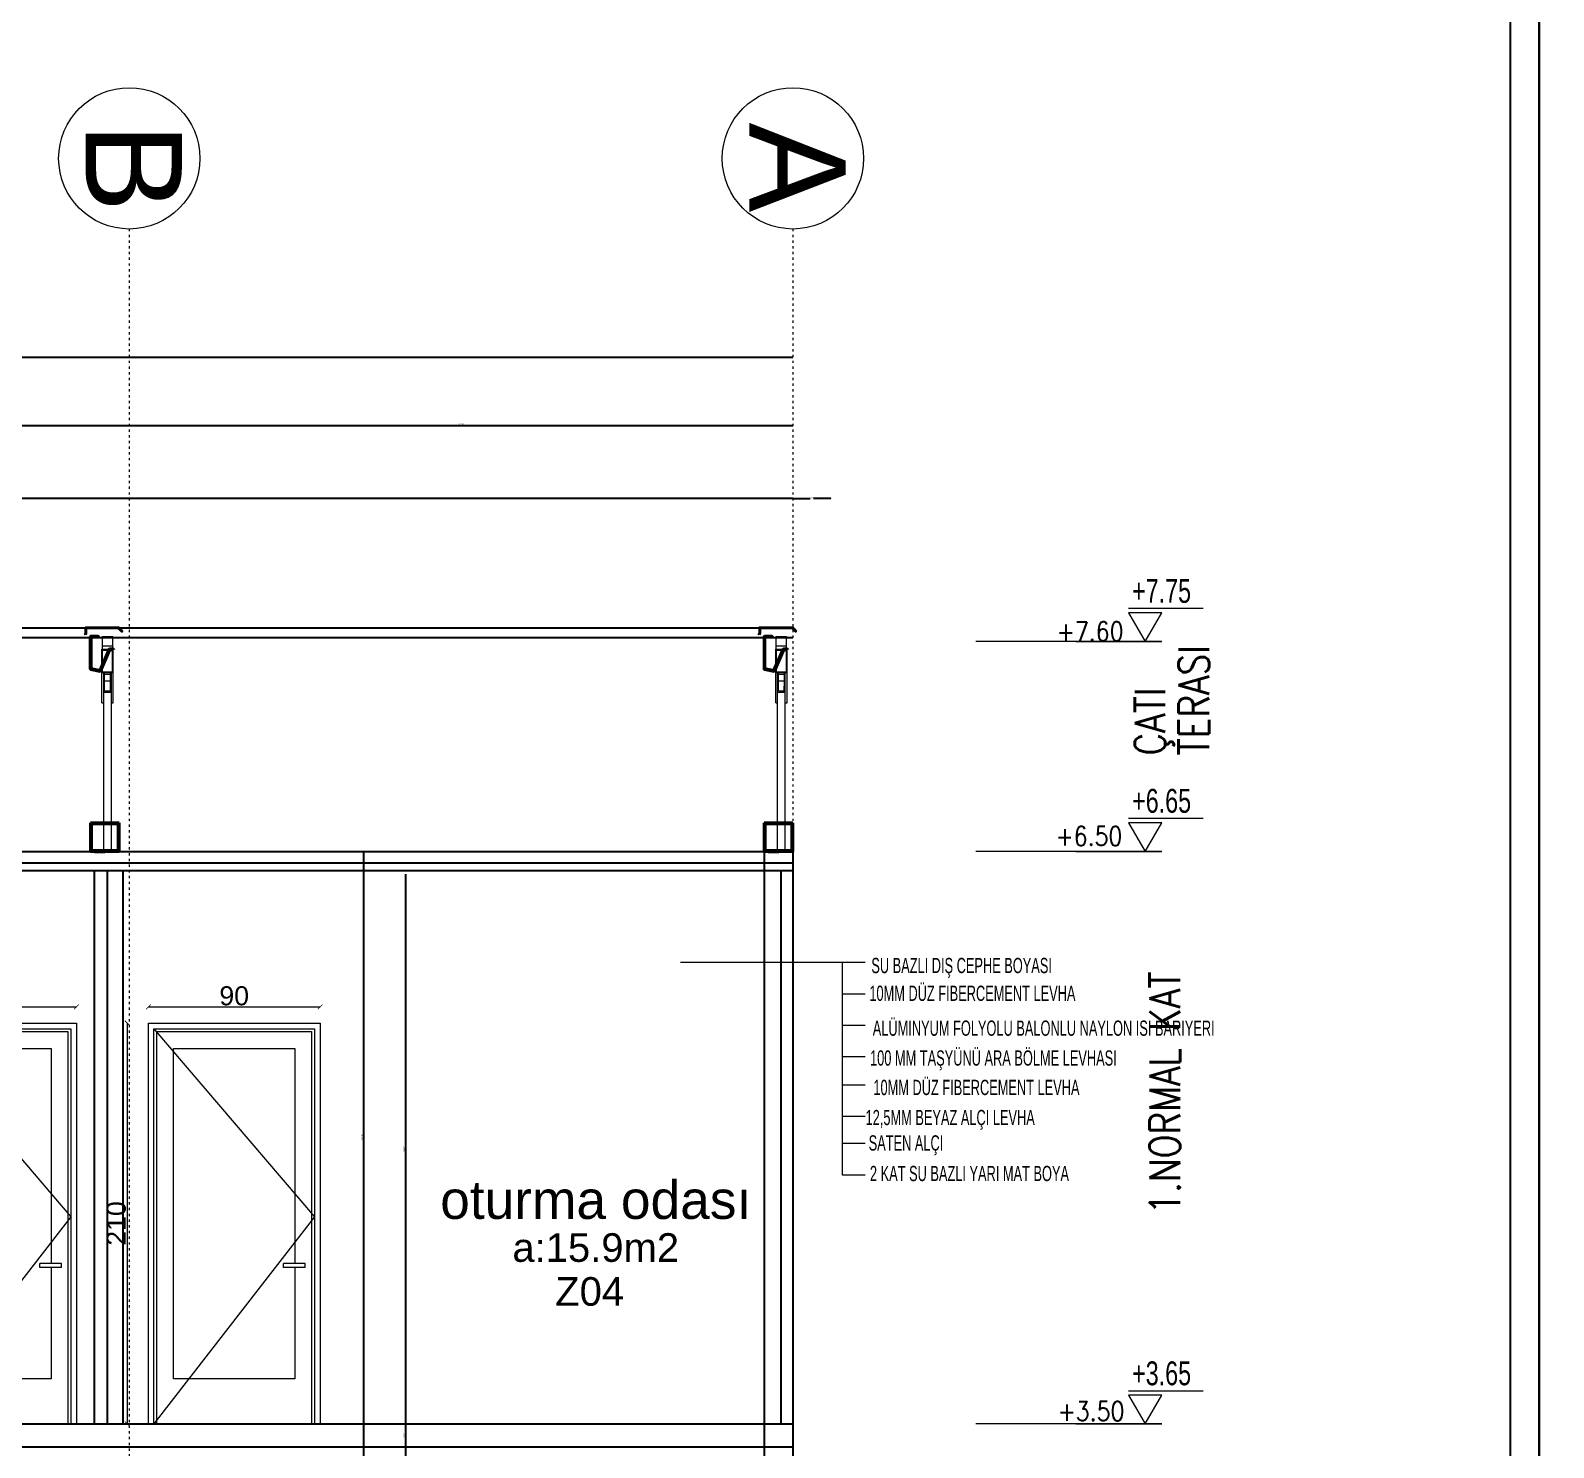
# Model space of a CAD drawing. Header units: centimetres. Extents: x -373760 to 14750, y -122502 to 29584.
# Drawn here: x -223760 to -215778, y -78890 to -71465 of the extents above; entities that cross this region are included whole.
import ezdxf
from ezdxf.enums import TextEntityAlignment as Align

# ---------------------------------------------------------------- set-up
doc = ezdxf.new("R2010")
doc.units = ezdxf.units.CM
doc.linetypes.add('ACAD_ISO03W100', pattern=[30, 12, -18])
for name, color, linetype, lineweight in [('AKSLAR-P', 211, 'Continuous', 9), ('BB_Yazı_malzeme_DOSEME-Mermer', 30, 'Continuous', 15), ('DETAIL2', 1, 'Continuous', 20), ('duvar', 10, 'Continuous', 25), ('KOT', 3, 'Continuous', 13), ('MS_TAŞIYICI', 1, 'Continuous', 40), ('MS_YAZI K.P. POZ', 120, 'Continuous', 5), ('NESTAVILLA SACLARI', 22, 'Continuous', 15), ('yazı', 7, 'Continuous', 30), ('Ölçü iç KGK', 124, 'Continuous', 20)]:
    doc.layers.add(name, color=color, linetype=linetype, lineweight=lineweight)
for name, color, linetype in [('alan', 7, 'Continuous'), ('ARK_WALL', 1, 'Continuous'), ('CER', 4, 'Continuous'), ('K', 1, 'Continuous'), ('mahal', 7, 'Continuous'), ('Oda', 7, 'Continuous'), ('TASYUNU-P', 40, 'Continuous')]:
    doc.layers.add(name, color=color, linetype=linetype)
doc.layers.add('Öçü', color=7, linetype='Continuous', lineweight=18, true_color=0xd1cbad)
doc.styles.add('ARC-01', font='arial.ttf')
doc.styles.add('ARıAL', font='arial.ttf')
doc.styles.add('POZ', font='romanstw.shx', dxfattribs={"width": 0.8})
doc.styles.get("Standard").update_dxf_attribs({"font": 'arial.ttf'})
doc.styles.add('stastyle', font='')
doc.styles.get('stastyle').set_extended_font_data('RomanSTA')
doc.linetypes.add('BATTING', pattern='A,0.00254,-2.54,[134,ltypeshp.shx,S=2.54,R=0,X=-2.54,Y=0],-5.08,[134,ltypeshp.shx,S=2.54,R=180,X=2.54,Y=0],-2.54', length=10.16254)
doc.dimstyles.new('Aydın İç Ölçü', dxfattribs={"dimtxt": 7, "dimasz": 3, "dimexe": 0.18, "dimexo": 0.0625, "dimgap": 1, "dimtad": 0, "dimdec": 0, "dimzin": 0, "dimdsep": 46, "dimtxsty": 'Standard', "dimblk": 'DOT', "dimcen": 1, "dimse1": 1, "dimse2": 1, "dimclrd": 256, "dimclrt": 6, "dimadec": 0, "dimazin": 0, "dimtfac": 1, "dimtdec": 0, "dimtix": 1, "dimtofl": 0, "dimtmove": 0, "dimatfit": 3, "dimldrblk": 'DOT', "dimfxl": 1, "dimtolj": 1, "dimtzin": 0, "dimarcsym": 0})
doc.dimstyles.new('aydın ölçü', dxfattribs={"dimtxt": 10, "dimasz": 2.5, "dimexe": 5, "dimexo": 5, "dimtad": 1, "dimdec": 0, "dimtxsty": 'Standard', "dimblk": 'ARCHTICK', "dimcen": 2.5, "dimse1": 1, "dimse2": 1, "dimadec": 0, "dimazin": 0, "dimtfac": 1, "dimtdec": 0, "dimtix": 1, "dimtmove": 0, "dimatfit": 3, "dimfxl": 5, "dimfxlon": 1, "dimarcsym": 0})

# ---------------------------------------------------------------- blocks, each defined once
blk = doc.blocks.new('_ArchTick')
at = {"color": 0, "linetype": 'ByBlock', "const_width": 0.15}
blk.add_lwpolyline([(-0.5, -0.5), (0.5, 0.5)], dxfattribs=at)
blk = doc.blocks.new('*D597')
at = {"layer": 'Defpoints', "color": 0, "transparency": 16777216}
for p in [(-221794.3, -75886.1), (-221794.3, -78766.1), (-221794.3, -78766.1)]:
    blk.add_point(p, dxfattribs=at)
at = {"layer": 'Öçü', "color": 0, "lineweight": -2, "transparency": 16777216}
blk.add_line((-221794.3, -75886.1), (-221794.3, -78766.1), dxfattribs=at)
at = {"layer": 'Öçü', "color": 0, "lineweight": -2, "transparency": 16777216, "xscale": 2.5, "yscale": 2.5, "zscale": 2.5}
for p, rotation in [((-221794.3, -75886.1), 90), ((-221794.3, -78766.1), 270)]:
    blk.add_blockref('_ArchTick', p, dxfattribs=dict(at, rotation=rotation))
at = {"layer": 'Öçü', "color": 0, "transparency": 16777216, "insert": (-221800.1, -77326.1), "char_height": 10, "attachment_point": 5, "rotation": 90}
blk.add_mtext('2880', dxfattribs=at)
blk = doc.blocks.new('*D598')
at = {"layer": 'Defpoints', "color": 0, "transparency": 16777216}
for p in [(-221794.3, -78766.1), (-221794.3, -78886.1), (-221794.3, -78886.1)]:
    blk.add_point(p, dxfattribs=at)
at = {"layer": 'Öçü', "color": 0, "lineweight": -2, "transparency": 16777216}
blk.add_line((-221794.3, -78766.1), (-221794.3, -78886.1), dxfattribs=at)
at = {"layer": 'Öçü', "color": 0, "lineweight": -2, "transparency": 16777216, "xscale": 2.5, "yscale": 2.5, "zscale": 2.5}
for p, rotation in [((-221794.3, -78766.1), 90), ((-221794.3, -78886.1), 270)]:
    blk.add_blockref('_ArchTick', p, dxfattribs=dict(at, rotation=rotation))
at = {"layer": 'Öçü', "color": 0, "transparency": 16777216, "insert": (-221800.1, -78826.1), "char_height": 10, "attachment_point": 5, "rotation": 90}
blk.add_mtext('120', dxfattribs=at)
blk = doc.blocks.new('*D599')
at = {"layer": 'Defpoints', "color": 0, "transparency": 16777216}
for p in [(-221794.3, -78886.1), (-221794.3, -82266.1), (-221794.3, -82266.1)]:
    blk.add_point(p, dxfattribs=at)
at = {"layer": 'Öçü', "color": 0, "lineweight": -2, "transparency": 16777216}
blk.add_line((-221794.3, -78886.1), (-221794.3, -82266.1), dxfattribs=at)
at = {"layer": 'Öçü', "color": 0, "lineweight": -2, "transparency": 16777216, "xscale": 2.5, "yscale": 2.5, "zscale": 2.5}
for p, rotation in [((-221794.3, -78886.1), 90), ((-221794.3, -82266.1), 270)]:
    blk.add_blockref('_ArchTick', p, dxfattribs=dict(at, rotation=rotation))
at = {"layer": 'Öçü', "color": 0, "transparency": 16777216, "insert": (-221800.1, -80576.1), "char_height": 10, "attachment_point": 5, "rotation": 90}
blk.add_mtext('3380', dxfattribs=at)
blk = doc.blocks.new('*D601')
at = {"layer": 'Defpoints', "color": 0, "transparency": 16777216}
for p in [(-222053.7, -75766.1), (-222015.7, -78766.1), (-222015.7, -78766.1)]:
    blk.add_point(p, dxfattribs=at)
at = {"layer": 'Öçü', "color": 0, "lineweight": -2, "transparency": 16777216}
blk.add_line((-222015.7, -75766.1), (-222015.7, -78766.1), dxfattribs=at)
at = {"layer": 'Öçü', "color": 0, "lineweight": -2, "transparency": 16777216, "xscale": 2.5, "yscale": 2.5, "zscale": 2.5}
for p, rotation in [((-222015.7, -75766.1), 90), ((-222015.7, -78766.1), 270)]:
    blk.add_blockref('_ArchTick', p, dxfattribs=dict(at, rotation=rotation))
at = {"layer": 'Öçü', "color": 0, "transparency": 16777216, "insert": (-222021.5, -77266.1), "char_height": 10, "attachment_point": 5, "rotation": 90}
blk.add_mtext('3000', dxfattribs=at)
blk = doc.blocks.new('*D602')
at = {"layer": 'Defpoints', "color": 0, "transparency": 16777216}
for p in [(-222015.7, -78766.1), (-222015.7, -82266.1), (-222015.7, -82266.1)]:
    blk.add_point(p, dxfattribs=at)
at = {"layer": 'Öçü', "color": 0, "lineweight": -2, "transparency": 16777216}
blk.add_line((-222015.7, -78766.1), (-222015.7, -82266.1), dxfattribs=at)
at = {"layer": 'Öçü', "color": 0, "lineweight": -2, "transparency": 16777216, "xscale": 2.5, "yscale": 2.5, "zscale": 2.5}
for p, rotation in [((-222015.7, -78766.1), 90), ((-222015.7, -82266.1), 270)]:
    blk.add_blockref('_ArchTick', p, dxfattribs=dict(at, rotation=rotation))
at = {"layer": 'Öçü', "color": 0, "transparency": 16777216, "insert": (-222021.5, -80516.1), "char_height": 10, "attachment_point": 5, "rotation": 90}
blk.add_mtext('3500', dxfattribs=at)
blk = doc.blocks.new('*D37')
at = {"layer": 'Defpoints', "color": 0, "transparency": 16777216}
for p in [(3421.95, 311.45), (3331.95, 302.94), (3421.95, 302.94)]:
    blk.add_point(p, dxfattribs=at)
at = {"layer": 'Öçü', "color": 0, "lineweight": -2, "transparency": 16777216}
blk.add_line((3331.95, 311.45), (3421.95, 311.45), dxfattribs=at)
at = {"layer": 'Öçü', "color": 0, "lineweight": -2, "transparency": 16777216, "xscale": 2.5, "yscale": 2.5, "zscale": 2.5, "rotation": 180}
blk.add_blockref('_ArchTick', (3331.95, 311.45), dxfattribs=at)
at = {"layer": 'Öçü', "color": 0, "lineweight": -2, "transparency": 16777216, "xscale": 2.5, "yscale": 2.5, "zscale": 2.5}
blk.add_blockref('_ArchTick', (3421.95, 311.45), dxfattribs=at)
at = {"layer": 'Öçü', "color": 0, "transparency": 16777216, "insert": (3376.95, 317.18), "char_height": 10, "attachment_point": 5}
blk.add_mtext('90', dxfattribs=at)
blk = doc.blocks.new('*D38')
at = {"layer": 'Defpoints', "color": 0, "transparency": 16777216}
for p in [(3331.95, 302.94), (3320.9, 92.94), (3331.95, 92.94)]:
    blk.add_point(p, dxfattribs=at)
at = {"layer": 'Öçü', "color": 0, "lineweight": -2, "transparency": 16777216}
blk.add_line((3320.9, 302.94), (3320.9, 92.94), dxfattribs=at)
at = {"layer": 'Öçü', "color": 0, "lineweight": -2, "transparency": 16777216, "xscale": 2.5, "yscale": 2.5, "zscale": 2.5}
for p, rotation in [((3320.9, 302.94), 90), ((3320.9, 92.94), 270)]:
    blk.add_blockref('_ArchTick', p, dxfattribs=dict(at, rotation=rotation))
at = {"layer": 'Öçü', "color": 0, "transparency": 16777216, "insert": (3315.17, 197.94), "char_height": 10, "attachment_point": 5, "rotation": 90}
blk.add_mtext('210', dxfattribs=at)
blk = doc.blocks.new('KOT3')
at = {"layer": 'KOT'}
for p, q in [((-8.66, 17.35), (30.44, 17.35)), ((-36.41, 0), (8.66, 0))]:
    blk.add_line(p, q, dxfattribs=at)
blk.add_lwpolyline([(8.66, 15), (-8.66, 15), (0, 0)], close=True, dxfattribs=at)
at = {"layer": 'KOT', "color": 7, "style": 'ARıAL', "width": 0.7}
blk.add_attdef('KOT', text='', height=12.5, dxfattribs=at).set_placement((-0.33, 16.47), align=Align.BOTTOM_LEFT)
blk = doc.blocks.new('*D615')
at = {"layer": 'Defpoints', "color": 0, "ltscale": 0.45, "transparency": 16777216}
for p in [(-219764.3, -73620.2), (-229842.5, -73916.6), (-229842.5, -74389.1)]:
    blk.add_point(p, dxfattribs=at)
at = {"layer": 'Ölçü iç KGK', "color": 0, "lineweight": -2, "ltscale": 0.45, "transparency": 16777216}
blk.add_line((-219764.3, -73916.6), (-229842.5, -73916.6), dxfattribs=at)
at = {"layer": 'Ölçü iç KGK', "color": 0, "lineweight": -2, "ltscale": 0.45, "transparency": 16777216, "xscale": 2.5, "yscale": 2.5, "zscale": 2.5, "rotation": 180}
blk.add_blockref('_ArchTick', (-229842.5, -73916.6), dxfattribs=at)
at = {"layer": 'Ölçü iç KGK', "color": 0, "lineweight": -2, "ltscale": 0.45, "transparency": 16777216, "xscale": 2.5, "yscale": 2.5, "zscale": 2.5}
blk.add_blockref('_ArchTick', (-219764.3, -73916.6), dxfattribs=at)
at = {"layer": 'Ölçü iç KGK', "color": 0, "lineweight": -2, "ltscale": 0.45, "transparency": 16777216, "insert": (-224803.4, -73910.9), "char_height": 10, "attachment_point": 5}
blk.add_mtext('10078', dxfattribs=at)
blk = doc.blocks.new('*D617')
at = {"layer": 'Defpoints', "color": 0, "ltscale": 0.45, "transparency": 16777216}
for p in [(-223242.5, -73494.7), (-219764.3, -73494.7), (-223242.5, -73536.4)]:
    blk.add_point(p, dxfattribs=at)
at = {"layer": 'Ölçü iç KGK', "color": 0, "lineweight": -2, "ltscale": 0.45, "transparency": 16777216}
blk.add_line((-219764.3, -73536.4), (-223242.5, -73536.4), dxfattribs=at)
at = {"layer": 'Ölçü iç KGK', "color": 0, "lineweight": -2, "ltscale": 0.45, "transparency": 16777216, "xscale": 2.5, "yscale": 2.5, "zscale": 2.5, "rotation": 180}
blk.add_blockref('_ArchTick', (-223242.5, -73536.4), dxfattribs=at)
at = {"layer": 'Ölçü iç KGK', "color": 0, "lineweight": -2, "ltscale": 0.45, "transparency": 16777216, "xscale": 2.5, "yscale": 2.5, "zscale": 2.5}
blk.add_blockref('_ArchTick', (-219764.3, -73536.4), dxfattribs=at)
at = {"layer": 'Ölçü iç KGK', "color": 0, "lineweight": -2, "ltscale": 0.45, "transparency": 16777216, "insert": (-221503.4, -73530.6), "char_height": 10, "attachment_point": 5}
blk.add_mtext('3478', dxfattribs=at)
blk = doc.blocks.new('*D618')
at = {"layer": 'Defpoints', "color": 0, "ltscale": 0.45, "transparency": 16777216}
for p in [(-223242.5, -73494.7), (-225916, -73536.4), (-225916, -73536.4)]:
    blk.add_point(p, dxfattribs=at)
at = {"layer": 'Ölçü iç KGK', "color": 0, "lineweight": -2, "ltscale": 0.45, "transparency": 16777216}
blk.add_line((-223242.5, -73536.4), (-225916, -73536.4), dxfattribs=at)
at = {"layer": 'Ölçü iç KGK', "color": 0, "lineweight": -2, "ltscale": 0.45, "transparency": 16777216, "xscale": 2.5, "yscale": 2.5, "zscale": 2.5, "rotation": 180}
blk.add_blockref('_ArchTick', (-225916, -73536.4), dxfattribs=at)
at = {"layer": 'Ölçü iç KGK', "color": 0, "lineweight": -2, "ltscale": 0.45, "transparency": 16777216, "xscale": 2.5, "yscale": 2.5, "zscale": 2.5}
blk.add_blockref('_ArchTick', (-223242.5, -73536.4), dxfattribs=at)
at = {"layer": 'Ölçü iç KGK', "color": 0, "lineweight": -2, "ltscale": 0.45, "transparency": 16777216, "insert": (-224579.2, -73530.6), "char_height": 10, "attachment_point": 5}
blk.add_mtext('2674', dxfattribs=at)
blk = doc.blocks.new('*D621')
at = {"layer": 'Defpoints', "color": 0, "ltscale": 0.45, "transparency": 16777216}
for p in [(-231364.3, -73113.5), (-219764.3, -73113.5), (-231364.3, -73179)]:
    blk.add_point(p, dxfattribs=at)
at = {"layer": 'Ölçü iç KGK', "color": 0, "lineweight": -2, "ltscale": 0.45, "transparency": 16777216}
blk.add_line((-219764.3, -73179), (-231364.3, -73179), dxfattribs=at)
at = {"layer": 'Ölçü iç KGK', "color": 0, "lineweight": -2, "ltscale": 0.45, "transparency": 16777216, "xscale": 2.5, "yscale": 2.5, "zscale": 2.5, "rotation": 180}
blk.add_blockref('_ArchTick', (-231364.3, -73179), dxfattribs=at)
at = {"layer": 'Ölçü iç KGK', "color": 0, "lineweight": -2, "ltscale": 0.45, "transparency": 16777216, "xscale": 2.5, "yscale": 2.5, "zscale": 2.5}
blk.add_blockref('_ArchTick', (-219764.3, -73179), dxfattribs=at)
at = {"layer": 'Ölçü iç KGK', "color": 0, "lineweight": -2, "ltscale": 0.45, "transparency": 16777216, "insert": (-225564.3, -73173.3), "char_height": 10, "attachment_point": 5}
blk.add_mtext('11600', dxfattribs=at)
blk = doc.blocks.new('_Dot')
at = {"color": 0, "linetype": 'ByBlock', "lineweight": -2}
blk.add_line((-0.5, 0), (-1, 0), dxfattribs=at)
at = {"color": 0, "linetype": 'ByBlock', "const_width": 0.5}
blk.add_lwpolyline([(-0.25, 0, 1), (0.25, 0, 1)], format="xyb", close=True, dxfattribs=at)
blk = doc.blocks.new('*D622')
at = {"layer": 'Defpoints', "color": 0, "ltscale": 0.45, "transparency": 16777216}
for p in [(-219764.3, -73916.6), (-219764.3, -74139.2), (-219564.3, -74139.2)]:
    blk.add_point(p, dxfattribs=at)
at = {"layer": 'Ölçü iç KGK', "lineweight": -2, "ltscale": 0.45, "transparency": 16777216}
for p, q in [((-219761.3, -73916.6), (-219673.1, -73916.6)), ((-219567.3, -73916.6), (-219655.5, -73916.6))]:
    blk.add_line(p, q, dxfattribs=at)
at = {"layer": 'Ölçü iç KGK', "lineweight": -2, "ltscale": 0.45, "transparency": 16777216, "xscale": 3, "yscale": 3, "zscale": 3, "rotation": 180}
blk.add_blockref('_Dot', (-219764.3, -73916.6), dxfattribs=at)
at = {"layer": 'Ölçü iç KGK', "lineweight": -2, "ltscale": 0.45, "transparency": 16777216, "xscale": 3, "yscale": 3, "zscale": 3}
blk.add_blockref('_Dot', (-219564.3, -73916.6), dxfattribs=at)
at = {"layer": 'Ölçü iç KGK', "color": 6, "lineweight": -2, "ltscale": 0.45, "transparency": 16777216, "insert": (-219664.3, -73916.6), "char_height": 7, "attachment_point": 5}
blk.add_mtext('\\A1;200', dxfattribs=at)
blk = doc.blocks.new('SRTHTYHY')
at = {"layer": 'BB_Yazı_malzeme_DOSEME-Mermer'}
for p, q in [((-1049199.7, -8391828.83, 88.2), (-1049296.44, -8391828.83, -785.28)), ((-1049199.7, -8391828.83), (-1049211.66, -8391828.83)), ((-1049199.7, -8391828.83), (-1049211.66, -8391828.83)), ((-1049211.66, -8391940.15), (-1049211.66, -8391828.83, 88.2)), ((-1049199.7, -8391845.31), (-1049211.66, -8391845.31)), ((-1049199.7, -8391861.79), (-1049211.66, -8391861.79)), ((-1049199.7, -8391878.27), (-1049211.66, -8391878.27)), ((-1049199.7, -8391892.96), (-1049211.66, -8391892.96)), ((-1049199.7, -8391909.44), (-1049211.66, -8391909.44)), ((-1049199.7, -8391923.67), (-1049211.66, -8391923.67)), ((-1049199.7, -8391940.15), (-1049211.66, -8391940.15))]:
    blk.add_line(p, q, dxfattribs=at)
at = {"layer": 'BB_Yazı_malzeme_DOSEME-Mermer', "style": 'ARC-01', "width": 0.6}
for s, p in [('SU BAZLI DIŞ CEPHE BOYASI', (-1049196.5, -8391834.33)), ('10MM DÜZ FIBERCEMENT LEVHA ', (-1049197.54, -8391848.89)), ('ALÜMINYUM FOLYOLU BALONLU NAYLON ISI BARIYERI ', (-1049195.76, -8391867.16)), ('100 MM TAŞYÜNÜ ARA BÖLME LEVHASI ', (-1049197.17, -8391882.8)), ('10MM DÜZ FIBERCEMENT LEVHA ', (-1049195.42, -8391898.23)), ('12,5MM BEYAZ ALÇI LEVHA', (-1049199.52, -8391913.98)), ('SATEN ALÇI', (-1049197.91, -8391927.3)), (' 2 KAT SU BAZLI YARI MAT BOYA', (-1049199.08, -8391943.31))]:
    blk.add_text(s, height=8, dxfattribs=at).set_placement(p)
blk = doc.blocks.new('gfhfghfghfg')
for p, q in [((-45, 0), (45, 0)), ((-45, -210), (-45, 0)), ((45, 0), (45, -210)), ((-42.06, -2.94), (42.06, -2.94)), ((-42.06, -210), (-42.06, -2.94)), ((-40.59, -4.41), (40.59, -4.41)), ((-40.59, -210), (-40.59, -4.41)), ((40.59, -4.41), (40.59, -210)), ((42.06, -2.94), (42.06, -210)), ((-31.76, -13.24), (31.76, -13.24)), ((-31.76, -186.47), (-31.76, -13.24)), ((31.76, -13.24), (31.76, -126)), ((37.26, -126), (25.76, -126)), ((25.76, -128), (25.76, -126)), ((37.26, -128), (37.26, -126)), ((37.26, -128), (25.76, -128)), ((31.76, -128), (31.76, -186.47)), ((31.76, -186.47), (-31.76, -186.47)), ((45, -210), (-45, -210))]:
    blk.add_line(p, q)
at = {"color": 8}
for p, q in [((-42.06, -2.94), (42.06, -101.47)), ((42.06, -101.47), (-42.06, -210))]:
    blk.add_line(p, q, dxfattribs=at)
at = {"layer": 'Öçü'}
dim = blk.add_linear_dim(base=(45, 8.51), p1=(-45, 0), p2=(45, 0), dimstyle='aydın ölçü', dxfattribs=at)
dim.commit()
dim.dimension.update_dxf_attribs({"geometry": '*D37', "text_midpoint": (0, 14.24), "insert": (-3376.95, -302.94)})
dim = blk.add_linear_dim(base=(-56.05, -210), p1=(-45, 0), p2=(-45, -210), angle=90, dimstyle='aydın ölçü', dxfattribs=at)
dim.commit()
dim.dimension.update_dxf_attribs({"geometry": '*D38', "text_midpoint": (-61.78, -105), "insert": (-3376.95, -302.94)})

msp = doc.modelspace()

# ---------------------------------------------------------------- linework, layer by layer
at = {"layer": 'AKSLAR-P', "linetype": 'ACAD_ISO03W100'}
for p, q in [((-223242.46, -72504.99), (-223242.46, -82454.76)), ((-219764.29, -72504.99), (-219764.29, -82454.76))]:
    msp.add_line(p, q, dxfattribs=at)
at = {"layer": 'AKSLAR-P'}
for centre in [(-223242.46, -72134.77), (-219764.29, -72134.77)]:
    msp.add_circle(centre, 370.22, dxfattribs=at)
at = {"layer": 'ARK_WALL'}
for points in [[(-223447.18, -75766.07, 1), (-223444.18, -75771.07, 1), (-223426.57, -75766.07, 1), (-223428.57, -75771.07, 1)], [(-223428.57, -75771.07, 1), (-223425.57, -75776.07, 1), (-223426.57, -75766.07, 1), (-223423.57, -75771.07, 1)], [(-223425.57, -75776.07, 1), (-223369.52, -75776.07, 1), (-223423.57, -75771.07, 1), (-223371.52, -75771.07, 1)], [(-223369.52, -75776.07, 1), (-223366.52, -75771.07, 1), (-223371.52, -75771.07, 1), (-223367.52, -75766.07, 1)], [(-223366.52, -75771.07, 1), (-223351.55, -75771.07, 1), (-223367.52, -75766.07, 1), (-223347.55, -75766.07, 1)], [(-219915.37, -75766.07), (-219912.37, -75771.07), (-219894.76, -75766.07), (-219896.76, -75771.07)], [(-219896.76, -75771.07), (-219893.76, -75776.07), (-219894.76, -75766.07), (-219891.76, -75771.07)], [(-219893.76, -75776.07), (-219837.71, -75776.07), (-219891.76, -75771.07), (-219839.71, -75771.07)], [(-219837.71, -75776.07), (-219834.71, -75771.07), (-219839.71, -75771.07), (-219835.71, -75766.07)], [(-219834.71, -75771.07), (-219819.74, -75771.07), (-219835.71, -75766.07), (-219815.74, -75766.07)]]:
    msp.add_solid(points, dxfattribs=at)
at = {"layer": 'CER', "color": 2}
for points in [[(-235794.05, -86588.86), (-215852.52, -86588.86), (-215852.52, -56588.86), (-235794.05, -56588.86)], [(-215852.52, -86588.86), (-182547.49, -86588.86), (-182547.49, -56588.86), (-215852.52, -56588.86)], [(-235644.05, -86438.86), (-216002.52, -86438.86), (-216002.52, -56738.86), (-235644.05, -56738.86)]]:
    msp.add_lwpolyline(points, close=True, dxfattribs=at)
at = {"layer": 'duvar'}
for p, q in [((-231364.29, -74594.77, 1), (-219764.29, -74594.77, 1)), ((-231364.29, -74644.77, 1), (-219764.29, -74644.77, 1)), ((-231364.29, -75766.07), (-219764.29, -75766.07)), ((-219914.29, -75766.07), (-219914.29, -82266.07)), ((-219764.29, -75766.07), (-219764.29, -82266.07)), ((-231364.29, -75866.07), (-219764.29, -75866.07)), ((-223423.93, -78766.07), (-223423.93, -75866.07)), ((-223273.93, -78766.07), (-223273.93, -75866.07)), ((-226014.29, -78766.07), (-219764.29, -78766.07)), ((-226014.29, -78886.07), (-219764.29, -78886.07))]:
    msp.add_line(p, q, dxfattribs=at)
at = {"layer": 'K', "linetype": 'Continuous', "lineweight": 5, "elevation": 1}
for points in [[(-223386.1, -74988.62), (-223386.1, -74707.1)], [(-223386.1, -74707.1), (-223326.1, -74707.1)], [(-223383.1, -74641.1), (-223329.1, -74641.1)], [(-223383.1, -74707.1), (-223383.1, -74641.1)], [(-223383.1, -74689.16), (-223329.1, -74689.16)], [(-223382.1, -74824.57), (-223382.1, -74711.15)], [(-223382.1, -74711.15), (-223330.1, -74711.15)], [(-223330.1, -74824.57), (-223330.1, -74711.15)], [(-223329.1, -74707.1), (-223329.1, -74641.1)], [(-223326.1, -74988.62), (-223326.1, -74707.1)], [(-223386.1, -74828.62), (-223326.1, -74828.62)], [(-223382.1, -74824.57), (-223330.1, -74824.57)], [(-223376.1, -74931.29), (-223376.1, -74828.62)], [(-223376.1, -74828.62), (-223372.1, -74828.62)], [(-223372.1, -74925.66), (-223372.1, -74828.62)], [(-223372.1, -74837.1), (-223340.1, -74837.1)], [(-223371.92, -74873.12), (-223340.1, -74873.12)], [(-223341.05, -74925.66), (-223340.1, -74873.12)], [(-223340.1, -74925.66), (-223340.1, -74828.62)], [(-223340.1, -74828.62), (-223336.1, -74828.62)], [(-223336.1, -74931.29), (-223336.1, -74828.62)], [(-223376.1, -75756.07), (-223376.1, -74931.29)], [(-223376.1, -74931.29), (-223336.1, -74931.29)], [(-223372.1, -74925.66), (-223340.1, -74925.66)], [(-223336.1, -75756.07), (-223336.1, -74931.29)], [(-223386.1, -74988.62), (-223376.1, -74988.62)], [(-223336.06, -74988.62), (-223326.1, -74988.62)], [(-223386.1, -75756.07), (-223326.1, -75756.07)], [(-223382.1, -75760.07), (-223330.1, -75760.07)]]:
    msp.add_lwpolyline(points, dxfattribs=at)
at = {"layer": 'K', "linetype": 'Continuous', "lineweight": 5}
for points in [[(-219854.29, -74988.62), (-219854.29, -74707.1)], [(-219854.29, -74707.1), (-219794.29, -74707.1)], [(-219851.29, -74641.1), (-219797.29, -74641.1)], [(-219851.29, -74707.1), (-219851.29, -74641.1)], [(-219851.29, -74689.16), (-219797.29, -74689.16)], [(-219850.29, -74824.57), (-219850.29, -74711.15)], [(-219850.29, -74711.15), (-219798.29, -74711.15)], [(-219798.29, -74824.57), (-219798.29, -74711.15)], [(-219797.29, -74707.1), (-219797.29, -74641.1)], [(-219794.29, -74988.62), (-219794.29, -74707.1)], [(-219854.29, -74828.62), (-219794.29, -74828.62)], [(-219850.29, -74824.57), (-219798.29, -74824.57)], [(-219844.29, -74931.29), (-219844.29, -74828.62)], [(-219844.29, -74828.62), (-219840.29, -74828.62)], [(-219840.29, -74925.66), (-219840.29, -74828.62)], [(-219840.29, -74837.1), (-219808.29, -74837.1)], [(-219840.11, -74873.12), (-219808.29, -74873.12)], [(-219809.24, -74925.66), (-219808.29, -74873.12)], [(-219808.29, -74925.66), (-219808.29, -74828.62)], [(-219808.29, -74828.62), (-219804.29, -74828.62)], [(-219804.29, -74931.29), (-219804.29, -74828.62)], [(-219844.29, -75756.07), (-219844.29, -74931.29)], [(-219844.29, -74931.29), (-219804.29, -74931.29)], [(-219840.29, -74925.66), (-219808.29, -74925.66)], [(-219804.29, -75756.07), (-219804.29, -74931.29)], [(-219854.29, -74988.62), (-219844.29, -74988.62)], [(-219804.24, -74988.62), (-219794.29, -74988.62)], [(-219854.29, -75756.07), (-219794.29, -75756.07)], [(-219850.29, -75760.07), (-219798.29, -75760.07)]]:
    msp.add_lwpolyline(points, dxfattribs=at)
at = {"layer": 'MS_TAŞIYICI', "elevation": 1}
for points in [[(-223446.1, -75616.07), (-223296.1, -75616.07)], [(-223446.1, -75766.07), (-223446.1, -75616.07)], [(-223441.1, -75761.07), (-223441.1, -75621.07)], [(-223441.1, -75621.07), (-223301.1, -75621.07)], [(-223301.1, -75761.07), (-223301.1, -75621.07)], [(-223296.1, -75766.07), (-223296.1, -75616.07)], [(-223446.1, -75766.07), (-223296.1, -75766.07)], [(-223441.1, -75761.07), (-223301.1, -75761.07)]]:
    msp.add_lwpolyline(points, dxfattribs=at)
at = {"layer": 'MS_TAŞIYICI'}
for points in [[(-219914.29, -75616.07), (-219764.29, -75616.07)], [(-219914.29, -75766.07), (-219914.29, -75616.07)], [(-219909.29, -75761.07), (-219909.29, -75621.07)], [(-219909.29, -75621.07), (-219769.29, -75621.07)], [(-219769.29, -75761.07), (-219769.29, -75621.07)], [(-219764.29, -75766.07), (-219764.29, -75616.07)], [(-219914.29, -75766.07), (-219764.29, -75766.07)], [(-219909.29, -75761.07), (-219769.29, -75761.07)]]:
    msp.add_lwpolyline(points, dxfattribs=at)
at = {"layer": 'MS_YAZI K.P. POZ', "ltscale": 5}
for p, q in [((-217831.37, -74666.07), (-218804.69, -74666.07)), ((-217831.37, -75766.07), (-218804.69, -75766.07)), ((-217831.37, -78766.07), (-218804.69, -78766.07))]:
    msp.add_line(p, q, dxfattribs=at)
at = {"layer": 'NESTAVILLA SACLARI', "lineweight": 40}
for points, elevation in [([(-223473.14, -74628.51), (-223473.49, -74628.16), (-223470.1, -74624.77), (-223470.1, -74594.77), (-223298.35, -74594.77), (-223280.69, -74612.43), (-223281.04, -74612.79), (-223298.56, -74595.27), (-223469.6, -74595.27), (-223469.6, -74624.97), (-223473.14, -74628.51)], 2), ([(-219941.33, -74628.51), (-219941.68, -74628.16), (-219938.29, -74624.77), (-219938.29, -74594.77), (-219766.54, -74594.77), (-219748.88, -74612.43), (-219749.23, -74612.79), (-219766.75, -74595.27), (-219937.79, -74595.27), (-219937.79, -74624.97), (-219941.33, -74628.51)], 1)]:
    msp.add_lwpolyline(points, dxfattribs=dict(at, elevation=elevation))
at = {"layer": 'NESTAVILLA SACLARI', "lineweight": 50, "elevation": 1}
msp.add_lwpolyline([(-223325.54, -74708.1), (-223345.54, -74708.1), (-223395.1, -74821.4), (-223445.1, -74811.1), (-223445.1, -74641.1), (-223405.1, -74641.1), (-223405.1, -74642.1), (-223444.1, -74642.1), (-223444.1, -74810.1), (-223395.75, -74820.4), (-223346.19, -74707.1), (-223325.54, -74707.1), (-223325.54, -74708.1)], dxfattribs=at)
at = {"layer": 'NESTAVILLA SACLARI', "lineweight": 50}
msp.add_lwpolyline([(-219793.73, -74708.1), (-219813.73, -74708.1), (-219863.29, -74821.4), (-219913.29, -74811.1), (-219913.29, -74641.1), (-219873.29, -74641.1), (-219873.29, -74642.1), (-219912.29, -74642.1), (-219912.29, -74810.1), (-219863.94, -74820.4), (-219814.38, -74707.1), (-219793.73, -74707.1), (-219793.73, -74708.1)], dxfattribs=at)
at = {"layer": 'TASYUNU-P', "linetype": 'BATTING', "lineweight": -2, "ltscale": 0.45}
for p, q in [((-231364.29, -75825.42), (-219764.29, -75825.42)), ((-223357.89, -75866.07), (-223357.89, -78766.07)), ((-219827.86, -75866.07), (-219827.86, -78766.07))]:
    msp.add_line(p, q, dxfattribs=at)

# ---------------------------------------------------------------- block references
at = {"xscale": 10, "yscale": 10, "zscale": 10}
msp.add_blockref('SRTHTYHY', (10272611.89, 83841938.98, 7852.78), dxfattribs=at)
at = {"layer": 'MS_YAZI K.P. POZ', "ltscale": 5}
ref = msp.add_blockref('KOT3', (-217917.95, -74666.07), dxfattribs=dict(at, xscale=10, yscale=10, zscale=10))
ref.add_attrib('KOT', '+7.75', dxfattribs={"layer": 'yazı', "height": 125, "style": 'ARıAL', "width": 0.7}).set_placement((-217986.71, -74501.33), align=Align.BOTTOM_LEFT)
ref = msp.add_blockref('KOT3', (-217917.95, -75766.07), dxfattribs=dict(at, xscale=10, yscale=10, zscale=10))
ref.add_attrib('KOT', '+6.65', dxfattribs={"layer": 'yazı', "height": 125, "style": 'ARıAL', "width": 0.7}).set_placement((-217986.41, -75601.33), align=Align.BOTTOM_LEFT)
ref = msp.add_blockref('KOT3', (-217917.95, -78766.07), dxfattribs=dict(at, xscale=10, yscale=10, zscale=10))
ref.add_attrib('KOT', '+3.65', dxfattribs={"layer": 'yazı', "height": 125, "style": 'ARıAL', "width": 0.7}).set_placement((-217986.41, -78601.33), align=Align.BOTTOM_LEFT)
at = {"layer": 'Öçü', "xscale": 10, "yscale": 10, "zscale": 10}
for p in [(-223969.66, -76666.07), (-222692.55, -76666.07)]:
    msp.add_blockref('gfhfghfghfg', p, dxfattribs=at)

# ---------------------------------------------------------------- texts
at = {"layer": 'AKSLAR-P'}
for s, p in [('B', (-223470.93, -71946.95, -275161.01)), ('A', (-219992.76, -71946.95, -275161.01))]:
    msp.add_text(s, height=504.66, rotation=270.000004, dxfattribs=at).set_placement(p)
at = {"layer": 'alan', "lineweight": -2, "ltscale": 0.5}
msp.add_text('a:15.9m2', height=150, dxfattribs=at).set_placement((-220797.62, -77917.18), align=Align.CENTER)
at = {"layer": 'DETAIL2', "color": 1, "style": 'stastyle', "width": 0.85}
for s, p in [('+7.60', (-218380.94, -74663.28)), ('+6.50', (-218387.18, -75736.02)), ('+3.50', (-218376.19, -78749.56))]:
    msp.add_text(s, height=100, dxfattribs=at).set_placement(p)
at = {"layer": 'mahal', "lineweight": -2, "ltscale": 0.5}
msp.add_text('oturma odası', height=200, dxfattribs=at).set_placement((-220797.62, -77692.18), align=Align.CENTER)
at = {"layer": 'MS_YAZI K.P. POZ', "ltscale": 5, "style": 'POZ', "width": 0.825457}
for s, p in [('TERASI', (-217582.41, -75263.57)), ('ÇATI', (-217812.3, -75263.57)), ('1.NORMAL KAT', (-217734.92, -77668.91))]:
    msp.add_text(s, height=160, rotation=90, dxfattribs=at).set_placement(p)
at = {"layer": 'Oda'}
msp.add_text('Z04', height=150, dxfattribs=at).set_placement((-220829.42, -78147.18), align=Align.CENTER)

# ---------------------------------------------------------------- dimensions: what is measured, and where the dimension line sits
at = {"layer": 'Ölçü iç KGK', "lineweight": -2, "ltscale": 0.45}
for base, p1, p2, dimstyle, picture, middle in [((-231364.29, -73179), (-219764.29, -73113.53), (-231364.29, -73113.53), 'aydın ölçü', '*D621', (-225564.29, -73173.27)), ((-223242.46, -73536.36), (-219764.29, -73494.74), (-223242.46, -73494.74), 'aydın ölçü', '*D617', (-221503.38, -73530.63)), ((-229842.49, -73916.65), (-219764.29, -73620.21), (-229842.49, -74389.06), 'aydın ölçü', '*D615', (-224803.39, -73910.92)), ((-219764.29, -73916.65), (-219564.29, -74139.24), (-219764.29, -74139.24), 'Aydın İç Ölçü', '*D622', (-219664.29, -73916.65))]:
    dim = msp.add_linear_dim(base=base, p1=p1, p2=p2, dimstyle=dimstyle, dxfattribs=at)
    dim.commit()
    dim.dimension.update_dxf_attribs({"geometry": picture, "text_midpoint": middle})
dim = msp.add_linear_dim(base=(-225915.97, -73536.36), p1=(-223242.46, -73494.74), p2=(-225915.97, -73536.36), dimstyle='aydın ölçü', override={"dimtmove": 1}, dxfattribs=at)
dim.commit()
dim.dimension.update_dxf_attribs({"geometry": '*D618', "text_midpoint": (-224579.21, -73530.63)})
at = {"layer": 'Öçü'}
for base, p1, p2, picture, middle in [((-222015.73, -78766.07), (-222053.75, -75766.07), (-222015.73, -78766.07), '*D601', (-222021.46, -77266.07)), ((-221794.34, -78766.07), (-221794.34, -75886.07), (-221794.34, -78766.07), '*D597', (-221800.07, -77326.07)), ((-222015.73, -82266.07), (-222015.73, -78766.07), (-222015.73, -82266.07), '*D602', (-222021.46, -80516.07)), ((-221794.34, -78886.07), (-221794.34, -78766.07), (-221794.34, -78886.07), '*D598', (-221800.07, -78826.07)), ((-221794.34, -82266.07), (-221794.34, -78886.07), (-221794.34, -82266.07), '*D599', (-221800.07, -80576.07))]:
    dim = msp.add_linear_dim(base=base, p1=p1, p2=p2, angle=90, dimstyle='aydın ölçü', override={"dimtmove": 1}, dxfattribs=at)
    dim.commit()
    dim.dimension.update_dxf_attribs({"geometry": picture, "text_midpoint": middle})

doc.saveas('drawing.dxf')
